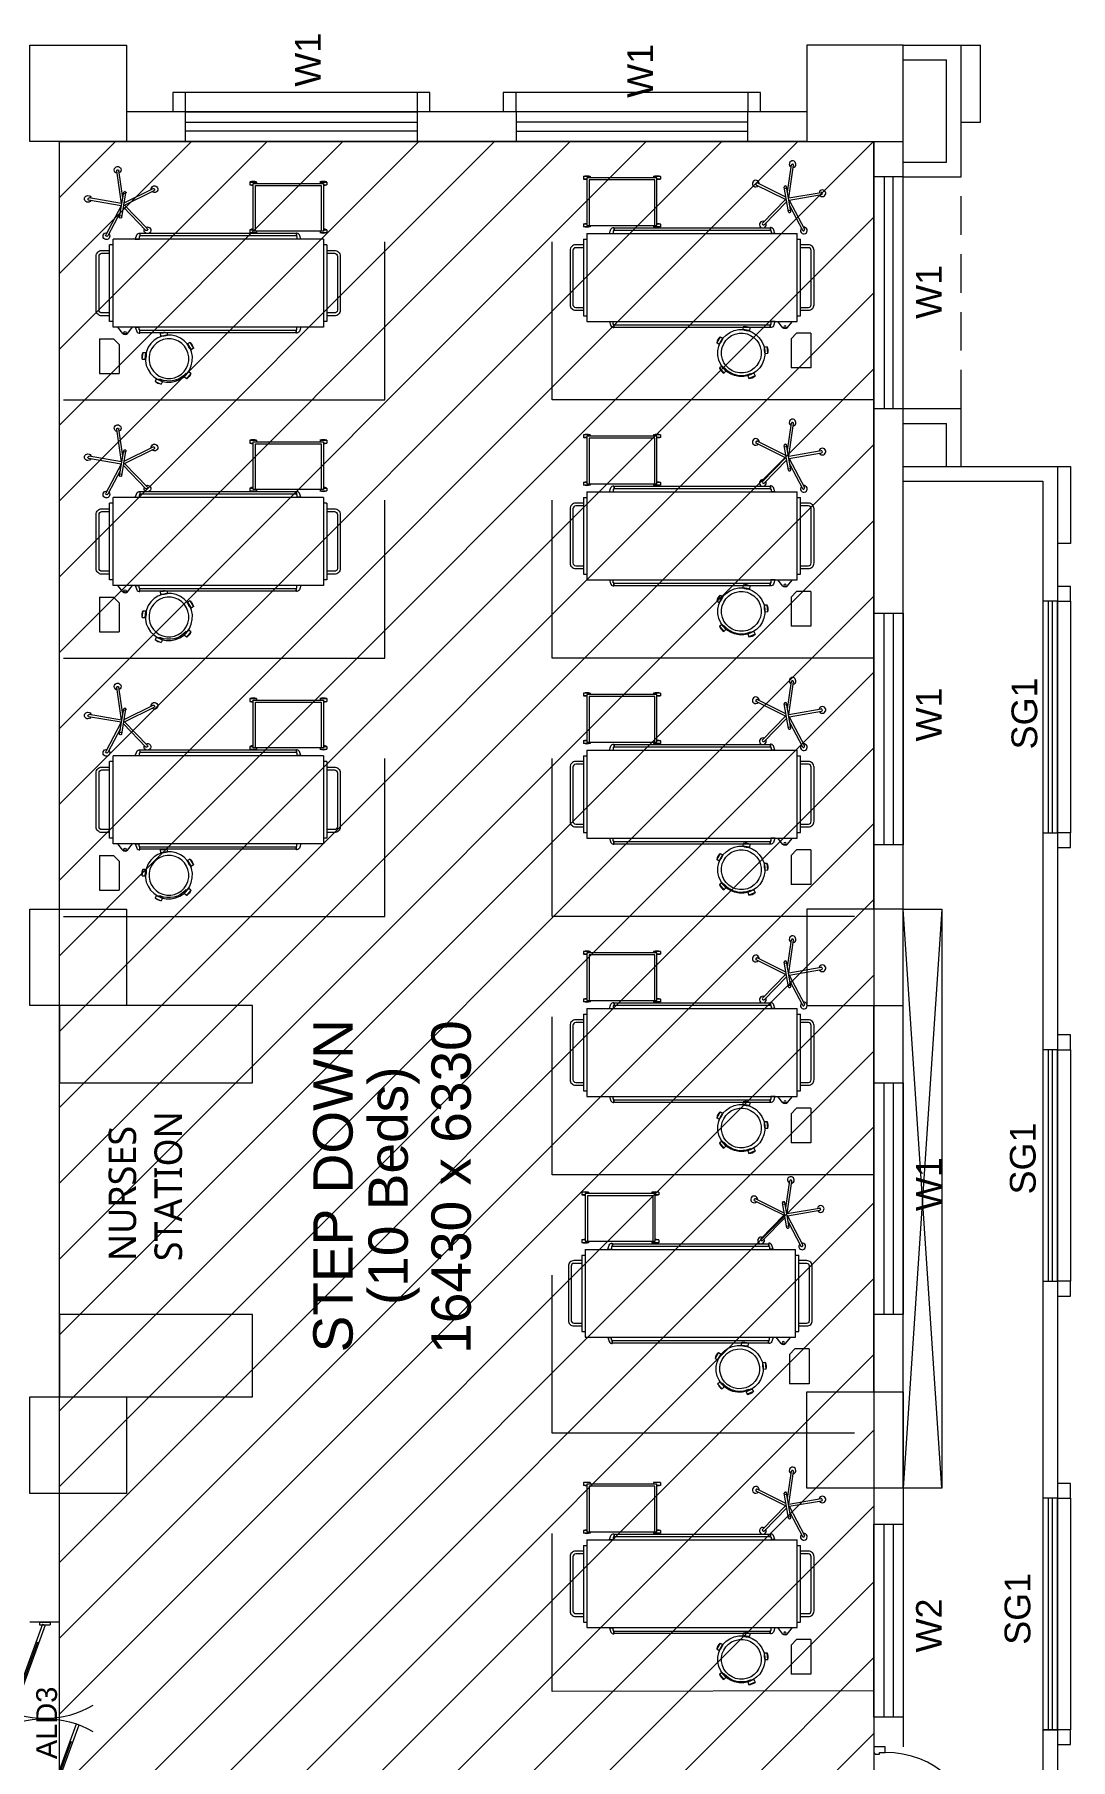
# Model space of a CAD drawing. Extents: x 3552052 to 4102982, y -707811 to -630695.
# Drawn here: x 3839246 to 3847301, y -651262 to -637857 of the extents above; entities that cross this region are included whole.
import ezdxf
from ezdxf.enums import TextEntityAlignment as Align

# ---------------------------------------------------------------- set-up
doc = ezdxf.new("R2010")
doc.units = 0
doc.header["$LTSCALE"] = 6
doc.header["$MEASUREMENT"] = 0
doc.linetypes.add('HIDDEN', pattern=[0.375, 0.25, -0.125])
doc.layers.get('0').update_dxf_attribs({"linetype": 'CONTINUOUS', "lineweight": 0})
for name, color, linetype, lineweight in [('Bed', 33, 'CONTINUOUS', 0), ('COL', 5, 'CONTINUOUS', 0), ('D.F', 251, 'CONTINUOUS', 0), ('DOOR', 44, 'CONTINUOUS', 0), ('WALL', 8, 'CONTINUOUS', 0)]:
    doc.layers.add(name, color=color, linetype=linetype, lineweight=lineweight)
doc.styles.add('ARIAL', font='arial.ttf')
doc.linetypes.add('ZIGZAG', pattern='A,0.0001,-0.2,[131,ltypeshp.shx,S=0.2,R=0,X=-0.2,Y=0],-0.4,[131,ltypeshp.shx,S=0.2,R=180,X=0.2,Y=0],-0.2', length=0.8001)

# ---------------------------------------------------------------- blocks, each defined once
blk = doc.blocks.new('Z$W@#5624')
at = {"layer": 'DOOR'}
for p, q in [((1770, 446), (949, 745)), ((1779, 470), (957, 769)), ((1122, 709), (1113, 685)), ((1610, 518), (1117, 697)), ((0, 499), (25, 499)), ((0, 400), (0, 499)), ((25, 400), (25, 499)), ((1614, 529), (1606, 506)), ((1798, 499), (1773, 499)), ((1773, 400), (1773, 499)), ((1798, 400), (1798, 499)), ((0, 400), (25, 400)), ((19, 429), (28, 453)), ((19, 429), (840, 130)), ((28, 453), (849, 154)), ((183, 369), (192, 393)), ((188, 381), (680, 202)), ((1779, 470), (1770, 446)), ((1798, 400), (1773, 400)), ((685, 214), (676, 190))]:
    blk.add_line(p, q, dxfattribs=at)
at = {"layer": 'DOOR', "color": 145, "extrusion": (0, 0, -1)}
for centre, start_param, end_param in [((0, 449), -0.523599, 0.523599), ((1798, 449), 2.617994, 3.665191)]:
    blk.add_ellipse(centre, major_axis=(899, 0), ratio=1, start_param=start_param, end_param=end_param, dxfattribs=at)
blk = doc.blocks.new('A$C6969112B')
at = {"layer": 'Bed', "color": 8}
for p, q in [((1421, 1704), (1464, 1956)), ((1438, 1701), (1481, 1953)), ((387, 1872), (116, 1872)), ((116, 1872), (116, 1719)), ((343, 1719), (387, 1762)), ((387, 1872), (387, 1762)), ((478, 1766), (1160, 1766)), ((478, 131), (478, 1766)), ((521, 1793), (1116, 1793)), ((521, 1766), (521, 1793)), ((1116, 1766), (1116, 1793)), ((1160, 131), (1160, 1766)), ((1374, 1709), (1186, 1807)), ((1421, 1704), (1194, 1823)), ((343, 1719), (116, 1719)), ((428, 1689), (478, 1729)), ((428, 1654), (478, 1615)), ((1409, 1685), (1229, 1510)), ((1425, 1676), (1242, 1497)), ((1324, 1707), (1324, 1710)), ((1329, 1699), (1522, 1666)), ((1332, 1716), (1525, 1683)), ((1340, 1697), (1343, 1714)), ((1425, 1676), (1538, 1447)), ((1438, 1701), (1691, 1738)), ((1443, 1679), (1554, 1454)), ((1483, 1690), (1694, 1721)), ((1512, 1667), (1515, 1685)), ((1530, 1671), (1531, 1675)), ((229, 1539), (227, 1517)), ((227, 1517), (279, 1511)), ((229, 1539), (281, 1533)), ((281, 1533), (279, 1511)), ((432, 1559), (432, 1557)), ((434, 343), (434, 1557)), ((451, 343), (451, 1557)), ((453, 1559), (453, 1557)), ((476, 1595), (476, 1561)), ((1162, 1595), (1162, 1561)), ((1185, 1559), (1185, 1557)), ((1186, 343), (1186, 1557)), ((1204, 343), (1204, 1557)), ((1205, 1559), (1205, 1557)), ((55, 1439), (34, 1391)), ((54, 1382), (34, 1391)), ((75, 1430), (54, 1382)), ((75, 1430), (55, 1439)), ((72, 1402), (64, 1406)), ((429, 1399), (408, 1396)), ((408, 1396), (414, 1344)), ((436, 1347), (414, 1344)), ((429, 1399), (436, 1347)), ((76, 1196), (91, 1212)), ((130, 1178), (91, 1212)), ((116, 1161), (76, 1196)), ((120, 1198), (114, 1191)), ((116, 1161), (130, 1178)), ((347, 1187), (301, 1160)), ((313, 1141), (301, 1160)), ((358, 1168), (313, 1141)), ((358, 1168), (347, 1187)), ((1234, 703), (1212, 703)), ((1212, 703), (1212, 650)), ((1223, 131), (1223, 676)), ((1223, 676), (1594, 676)), ((1234, 703), (1234, 676)), ((1605, 703), (1583, 703)), ((1583, 703), (1583, 676)), ((1594, 676), (1594, 131)), ((1605, 703), (1605, 650)), ((1223, 650), (1212, 650)), ((1223, 659), (1577, 659)), ((1577, 659), (1577, 148)), ((1605, 650), (1594, 650)), ((432, 340), (432, 343)), ((453, 340), (453, 343)), ((476, 304), (476, 339)), ((1162, 304), (1162, 339)), ((1185, 340), (1185, 343)), ((1205, 340), (1205, 343)), ((1223, 157), (1212, 157)), ((1212, 157), (1212, 105)), ((1577, 148), (1223, 148)), ((1605, 157), (1594, 157)), ((1605, 157), (1605, 105)), ((1160, 131), (478, 131)), ((521, 105), (521, 131)), ((1116, 105), (521, 105)), ((1116, 105), (1116, 131)), ((1234, 105), (1212, 105)), ((1594, 131), (1223, 131)), ((1234, 131), (1234, 105)), ((1583, 131), (1583, 105)), ((1605, 105), (1583, 105))]:
    blk.add_line(p, q, dxfattribs=at)
for points in [[(565, 1793), (565, 1854, -0.414214), (608, 1897), (1029, 1897, -0.414214), (1073, 1854), (1073, 1793)], [(587, 1793), (587, 1854, -0.414214), (608, 1875), (1029, 1875, -0.414214), (1051, 1854), (1051, 1793)], [(476, 1593), (451, 1585, 0.318781), (430, 1563), (430, 1559), (455, 1559), (455, 1563), (476, 1563)], [(1162, 1593), (1186, 1585, -0.318781), (1208, 1563), (1208, 1559), (1182, 1559), (1182, 1563), (1162, 1563)], [(476, 307), (451, 314, -0.318781), (430, 336), (430, 340), (455, 340), (455, 336), (476, 336)], [(1162, 307), (1186, 314, 0.318781), (1208, 336), (1208, 340), (1182, 340), (1182, 336), (1162, 336)], [(1073, 105), (1073, 44, -0.414214), (1029, 0), (608, 0, -0.414214), (565, 44), (565, 105)], [(1051, 105), (1051, 44, -0.414214), (1029, 22), (608, 22, -0.414214), (587, 44), (587, 105)]]:
    blk.add_lwpolyline(points, format="xyb", dxfattribs=at)
for points in [[(432, 1557), (453, 1557)], [(476, 1595), (478, 1595)], [(476, 1561), (478, 1561)], [(1162, 1595), (1160, 1595)], [(1162, 1561), (1160, 1561)], [(1205, 1557), (1185, 1557)], [(432, 343), (453, 343)], [(476, 339), (478, 339)], [(476, 304), (478, 304)], [(1162, 339), (1160, 339)], [(1162, 304), (1160, 304)], [(1205, 343), (1185, 343)]]:
    blk.add_lwpolyline(points, dxfattribs=at)
blk.add_circle((435, 1672), 9.27, dxfattribs=at)
for centre, radius, start, end in [((441, 1672), 21.4, 125.427, 234.573), ((1289, 676), 80.7, 161.0754, 198.9246), ((1158, 676), 80.7, 0, 18.9246), ((1660, 676), 80.7, 161.0754, 180), ((1529, 676), 80.7, 341.0754, 18.9246), ((1289, 131), 80.7, 161.0754, 198.9246), ((1529, 131), 80.7, 341.0754, 18.9246), ((1158, 131), 80.7, 341.0754, 0), ((1660, 131), 80.7, 180, 198.9246)]:
    blk.add_arc(centre, radius, start, end, dxfattribs=at)
at = {"layer": 'Bed', "color": 8, "extrusion": (0, 0, -1)}
for centre, major_axis, start_param, end_param in [((1474, 1962), (18.5, 18.5), 2.86537, 8.468881), ((1471, 1955), (4.94, 4.94), 4.096329, 5.660611), ((1427, 1691), (194, 194), -0.622575, -0.609545), ((1474, 1954), (4.94, 4.94), -0.609545, 0.954736), ((1184, 1818), (18.5, 18.5), 1.608733, 7.212244), ((1189, 1814), (4.94, 4.94), 2.839692, 4.403974), ((1427, 1691), (194, 194), 4.403974, 4.417003), ((1191, 1817), (4.94, 4.94), 4.417003, 5.981285), ((1699, 1730), (18.5, 18.5), 4.122007, 9.725518), ((1331, 1705), (4.94, 4.94), 2.525533, 4.096329), ((1331, 1709), (4.94, 4.94), 4.096329, 5.667125), ((1523, 1672), (4.94, 4.94), 0.954736, 2.525533), ((1524, 1676), (4.94, 4.94), -0.61606, 0.954736), ((1692, 1731), (4.94, 4.94), -0.930219, 0.634062), ((1693, 1728), (4.94, 4.94), 0.647092, 2.211374), ((1427, 1691), (-194, 194), 2.204859, 2.217888), ((232, 1332), (-182, 20), -0.000636, 6.282549), ((232, 1332), (-154, 17), -0.00023, 6.282955), ((261, 1590), (-57.1, 57.1), 3.707499, 4.368094), ((247, 1460), (-57.1, 57.1), 0.565907, 1.226501), ((1230, 1499), (18.5, 18.5), 0.352096, 5.955607), ((1234, 1505), (4.94, 4.94), 3.160366, 4.724648), ((1427, 1691), (-194, 194), 4.718133, 4.731162), ((1237, 1502), (4.94, 4.94), 1.583055, 3.147337), ((114, 1384), (-57.1, 57.1), 5.588367, 6.248962), ((232, 1332), (-123, 123), 4.624291, 5.911682), ((-5, 1437), (-57.1, 57.1), 2.446775, 3.107369), ((487, 1380), (-57.1, 57.1), 5.038602, 5.699197), ((357, 1363), (-57.1, 57.1), 1.897009, 2.557604), ((1549, 1444), (18.5, 18.5), -0.904541, 4.69897), ((1544, 1450), (4.94, 4.94), 1.903729, 3.468011), ((1427, 1691), (194, 194), 1.8907, 1.903729), ((1547, 1451), (4.94, 4.94), 0.326418, 1.8907), ((61, 1137), (-57.1, 57.1), 1.166941, 1.827536), ((146, 1236), (-57.1, 57.1), 4.308534, 4.969129), ((363, 1107), (-57.1, 57.1), 6.205277, 6.865872), ((296, 1220), (-57.1, 57.1), 3.063684, 3.724279)]:
    blk.add_ellipse(centre, major_axis=major_axis, ratio=1, start_param=start_param, end_param=end_param, dxfattribs=at)
blk = doc.blocks.new('1000')
at = {"layer": 'DOOR'}
for p, q in [((0, -111, 0), (0, 0)), ((0, 0), (55, 0, 0)), ((945, 0, 0), (945, -2, 0)), ((1000, 0), (945, 0, 0)), ((1000, -111, 0), (1000, 0)), ((55, -111, 0), (0, -111, 0)), ((55, 0, 0), (55, -3, 0)), ((70, -55, 0), (55, -55, 0)), ((55, -55, 0), (55, -111, 0)), ((55, -111, 0), (55, -1001, 0)), ((111, -111, 0), (55, -111, 0)), ((70, -15, 0), (68, -15, 0)), ((70, -15, 0), (70, -55, 0)), ((111, -1001, 0), (111, -111, 0)), ((930, -15, 0), (930, -55, 0)), ((930, -15, 0), (932, -15, 0)), ((930, -55, 0), (945, -55, 0)), ((945, -55, 0), (945, -111, 0)), ((945, -111, 0), (1000, -111, 0)), ((55, -1001, 0), (111, -1001, 0))]:
    blk.add_line(p, q, dxfattribs=at)
for centre, start_param, end_param in [((55, -15, 0), 3.926897, 5.497693), ((945, -15, 0), -0.785492, 0.785304)]:
    blk.add_ellipse(centre, major_axis=(-8.84, 8.84, 0), ratio=1, start_param=start_param, end_param=end_param, dxfattribs=at)
at = {"layer": 'DOOR', "color": 145}
blk.add_ellipse((71, -128, 0), major_axis=(597, 637, 0), ratio=0.999944, start_param=3.940126, end_param=5.484659, dxfattribs=at)
blk = doc.blocks.new('AAA')
at = {"layer": 'D.F', "linetype": 'ByBlock'}
h = blk.add_hatch(dxfattribs=at)
h.set_pattern_fill('ANSI31', color=8, scale=3333, style=0)
h.set_pattern_definition([(45, (895212.25, 36082.3), (-294.59836, 294.59836), [])])
h.paths.add_polyline_path([(3931564.4, -681421.4), (3937894.4, -681421.4), (3937894.4, -697851.4), (3931564.4, -697851.4)])
at = {"layer": 'COL', "color": 8}
for points in [[(3932084.4, -681421.4), (3931334.4, -681421.4), (3931334.4, -680671.4), (3932084.4, -680671.4)], [(3931334.4, -688136.4), (3931334.4, -687386.4), (3932084.4, -687386.4), (3932084.4, -688136.4)]]:
    blk.add_lwpolyline(points, close=True, dxfattribs=at)
at = {"layer": 'D.F', "color": 8, "linetype": 'ByBlock'}
for p, q in [((3938124.4, -680671.4), (3938724.4, -680671.4)), ((3938574.4, -681696, -188437.6), (3938574.4, -680671.4, -101230.8)), ((3938724.4, -681271.4, -152397.2), (3938724.4, -680671.4, -101230.8)), ((3938124.4, -680786.4), (3938459.4, -680786.4)), ((3938459.4, -681581, -188437.6), (3938459.4, -680786.4, -101230.8)), ((3934344.4, -681041.4), (3932544.4, -681041.4)), ((3936914.4, -681041.4, -101230.8), (3935114.4, -681041.4, -101230.8)), ((3938574.4, -681271.4), (3938724.4, -681271.4)), ((3938124.4, -681581, -87206.9), (3938459.4, -681581, -169035.1)), ((3938124.4, -681696, -87206.9), (3938574.4, -681696, -188437.6)), ((3938124.4, -683496.4, 4.1), (3938574.4, -683496.4, -101226.7)), ((3938574.4, -683946.4, -101228.5), (3938574.4, -683496.4, -101226.7)), ((3938124.4, -683611.4, 4.1), (3938459.4, -683611.4, -81824.1)), ((3938459.4, -683946.4, -101228.4), (3938459.4, -683611.4, -101226.7)), ((3938124.4, -683946.4, -101230.8), (3939324.4, -683946.4, -101230.8)), ((3939324.4, -683946.4), (3939324.4, -694811.4)), ((3938124.4, -684061.4, -101230.8), (3939209.4, -684061.4, -101230.8)), ((3939209.4, -684061.4), (3939209.4, -694696.4)), ((3939324.4, -684993.5, -101230.8), (3939209.4, -684993.5)), ((3939424.4, -684993.5), (3939424.4, -686793.5)), ((3939324.4, -688478.9, -101230.8), (3939209.4, -688478.9)), ((3939424.4, -688478.9), (3939424.4, -690278.9)), ((3939424.4, -691963.9), (3939424.4, -693763.9)), ((3939324.4, -693763.9, -101230.8), (3939209.4, -693763.9))]:
    blk.add_line(p, q, dxfattribs=at)
at = {"layer": 'D.F', "color": 8, "lineweight": 0}
for p, q in [((3937374.4, -681191.4), (3932084.4, -681191.4)), ((3937374.4, -681421.4), (3932084.4, -681421.4)), ((3937894.4, -687386.5), (3937894.4, -681421.4)), ((3938124.4, -687386.5), (3938124.4, -681421.4)), ((3937894.4, -691136.4), (3937894.4, -688136.4)), ((3938124.4, -691136.4), (3938124.4, -688136.4)), ((3937894.4, -691886.5), (3937894.4, -693896.4)), ((3938124.4, -691886.5), (3938124.4, -693896.4))]:
    blk.add_line(p, q, dxfattribs=at)
at = {"layer": 'D.F', "color": 8, "linetype": 'HIDDEN', "ltscale": 200}
blk.add_line((3938574.4, -683946.4, -101230.8), (3938574.4, -681696, -101230.8), dxfattribs=at)
at = {"layer": 'D.F', "color": 8}
for points in [[(3937374.4, -681421.4), (3938124.4, -681421.4), (3938124.4, -680671.4), (3937374.4, -680671.4)], [(3937374.4, -688136.5), (3938124.4, -688136.5), (3938124.4, -687386.5), (3937374.4, -687386.5)], [(3931334.4, -691176.5), (3932084.4, -691176.5), (3932084.4, -691926.5), (3931334.4, -691926.5)], [(3937374.4, -691136.5), (3938124.4, -691136.5), (3938124.4, -691886.5), (3937374.4, -691886.5)]]:
    blk.add_lwpolyline(points, close=True, dxfattribs=at)
at = {"layer": 'D.F', "color": 8, "linetype": 'ByBlock'}
for points in [[(3932544.4, -681191.4), (3932544.4, -681041.4), (3932444.4, -681041.4), (3932444.4, -681191.4)], [(3934444.4, -681191.4), (3934444.4, -681041.4), (3934344.4, -681041.4), (3934344.4, -681191.4)], [(3939324.4, -684993.5), (3939424.4, -684993.5), (3939424.4, -684878.5), (3939324.4, -684878.5)], [(3939324.4, -686908.5), (3939424.4, -686908.5), (3939424.4, -686793.5), (3939324.4, -686793.5)], [(3939324.4, -688478.9), (3939424.4, -688478.9), (3939424.4, -688363.9), (3939324.4, -688363.9)], [(3939324.4, -690393.9), (3939424.4, -690393.9), (3939424.4, -690278.9), (3939324.4, -690278.9)], [(3939324.4, -691963.9), (3939424.4, -691963.9), (3939424.4, -691848.9), (3939324.4, -691848.9)], [(3939324.4, -693878.9), (3939424.4, -693878.9), (3939424.4, -693763.9), (3939324.4, -693763.9)]]:
    blk.add_lwpolyline(points, dxfattribs=at)
for points, elevation in [([(3935114.4, -681191.4), (3935114.4, -681041.4), (3935014.4, -681041.4), (3935014.4, -681191.4)], -101230.8), ([(3937014.4, -681191.4), (3937014.4, -681041.4), (3936914.4, -681041.4), (3936914.4, -681191.4)], -101230.8), ([(3939324.4, -683946.4), (3939424.4, -683946.4), (3939424.4, -684546), (3939324.4, -684546)], -202461.5), ([(3939324.4, -684993.5), (3939424.4, -684993.5), (3939424.4, -684878.5), (3939324.4, -684878.5)], -101230.8), ([(3938424.4, -687386.5), (3938124.4, -691886.5)], 27934.8), ([(3938424.4, -691886.5), (3938124.4, -687386.5)], 27934.8), ([(3939324.4, -688478.9), (3939424.4, -688478.9), (3939424.4, -688363.9), (3939324.4, -688363.9)], -101230.8), ([(3939324.4, -693878.9), (3939424.4, -693878.9), (3939424.4, -693763.9), (3939324.4, -693763.9)], -101230.8)]:
    blk.add_lwpolyline(points, dxfattribs=dict(at, elevation=elevation))
at = {"layer": 'D.F', "color": 8, "linetype": 'Continuous'}
for points in [[(3934344.4, -681191.4), (3934344.4, -681421.4), (3932544.4, -681421.4), (3932544.4, -681191.4)], [(3935114.4, -681191.4), (3935114.4, -681421.4), (3936914.4, -681421.4), (3936914.4, -681191.4)], [(3934344.4, -681271.4), (3934344.4, -681341.4), (3932544.4, -681341.4), (3932544.4, -681271.4)], [(3935114.4, -681271.4), (3935114.4, -681341.4), (3936914.4, -681341.4), (3936914.4, -681271.4)], [(3939284.4, -684993.5), (3939249.4, -684993.5), (3939249.4, -686793.5), (3939284.4, -686793.5)], [(3938124.4, -686886.5), (3937894.4, -686886.5), (3937894.4, -685086.5), (3938124.4, -685086.5)], [(3938044.4, -686886.5), (3937974.4, -686886.5), (3937974.4, -685086.5), (3938044.4, -685086.5)], [(3939284.4, -688478.9), (3939249.4, -688478.9), (3939249.4, -690278.9), (3939284.4, -690278.9)], [(3938124.4, -690536.4), (3937894.4, -690536.4), (3937894.4, -688736.4), (3938124.4, -688736.4)], [(3938044.4, -690536.4), (3937974.4, -690536.4), (3937974.4, -688736.4), (3938044.4, -688736.4)], [(3939284.4, -691963.9), (3939249.4, -691963.9), (3939249.4, -693763.9), (3939284.4, -693763.9)], [(3938124.4, -693666.3), (3937894.4, -693666.3), (3937894.4, -692166.3), (3938124.4, -692166.3)], [(3938044.4, -693666.3), (3937974.4, -693666.3), (3937974.4, -692166.3), (3938044.4, -692166.3)]]:
    blk.add_lwpolyline(points, close=True, dxfattribs=at)
at = {"layer": 'D.F', "color": 8, "linetype": 'Continuous', "elevation": 4.1}
for points in [[(3938124.4, -681696.4), (3937894.4, -681696.4), (3937894.4, -683496.4), (3938124.4, -683496.4)], [(3938044.4, -681696.4), (3937974.4, -681696.4), (3937974.4, -683496.4), (3938044.4, -683496.4)]]:
    blk.add_lwpolyline(points, close=True, dxfattribs=at)
at = {"layer": 'D.F', "color": 8, "linetype": 'ZIGZAG', "ltscale": 10, "flags": 128}
for points in [[(3931594.4, -683428.9), (3934093.9, -683428.9), (3934093.9, -682200.1)], [(3937894.4, -683428.9), (3935394.9, -683428.9), (3935394.9, -682200.1)], [(3931594.4, -685436.4), (3934093.9, -685436.4), (3934093.9, -684207.6)], [(3937894.4, -685436.4), (3935394.9, -685436.4), (3935394.9, -684207.6)], [(3931594.4, -687443.9), (3934093.9, -687443.9), (3934093.9, -686215.1)], [(3937744.4, -687443.9), (3935394.9, -687443.9), (3935394.9, -686215.1)], [(3937894.4, -689451.4), (3935394.9, -689451.4), (3935394.9, -688222.6)], [(3937744.4, -691458.9), (3935394.9, -691458.9), (3935394.9, -690230.1)], [(3937894.4, -693462.4), (3935394.9, -693466.4), (3935394.9, -692237.6)]]:
    blk.add_lwpolyline(points, dxfattribs=at)
at = {"layer": 'D.F', "color": 8, "linetype": 'ByBlock'}
for points in [[(3939209.4, -684993.5), (3939209.4, -686793.5), (3939324.4, -686793.5), (3939324.4, -684993.5)], [(3939209.4, -688478.9), (3939209.4, -690278.9), (3939324.4, -690278.9), (3939324.4, -688478.9)], [(3939209.4, -691963.9), (3939209.4, -693763.9), (3939324.4, -693763.9), (3939324.4, -691963.9)]]:
    blk.add_lwpolyline(points, close=True, dxfattribs=at)
at = {"layer": 'D.F', "color": 8, "linetype": 'ByBlock', "elevation": 27934.8}
blk.add_lwpolyline([(3938124.4, -691886.5), (3938124.4, -687386.5), (3938424.4, -687386.5), (3938424.4, -691886.5)], close=True, dxfattribs=at)
at = {"layer": 'D.F', "color": 8, "lineweight": 0, "ltscale": 15}
for points in [[(3933064.4, -688736.4), (3933064.4, -688136.4), (3931564.4, -688136.4), (3931564.4, -688736.4)], [(3933064.4, -691176.5), (3933064.4, -690536.5), (3931564.4, -690536.5), (3931564.4, -691176.5)]]:
    blk.add_lwpolyline(points, close=True, dxfattribs=at)
at = {"layer": 'WALL', "color": 8, "linetype": 'ByBlock'}
for p, q in [((3931564.4, -687386.4), (3931564.4, -681421.4)), ((3931564.4, -691176.5), (3931564.4, -688136.4)), ((3931564.4, -692926.7), (3931564.4, -691926.5)), ((3931564.4, -692926.7), (3931334.4, -692926.7))]:
    blk.add_line(p, q, dxfattribs=at)
blk.add_lwpolyline([(3931564.4, -681421.4), (3937894.4, -681421.4), (3937894.4, -697851.4), (3931564.4, -697851.4)], close=True, dxfattribs=at)
at = {"layer": 'D.F', "color": 8, "rotation": 90}
for p in [(3933746.5, -683340.7), (3933746.5, -685348.2), (3933746.5, -687355.7)]:
    blk.add_blockref('A$C6969112B', p, dxfattribs=at)
at = {"layer": 'D.F', "color": 8, "xscale": -1, "rotation": 270}
for p in [(3935533.2, -683297), (3935533.2, -685304.5), (3935533.2, -687312), (3935533.2, -689319.5), (3935520.1, -691190.9), (3935533.2, -693448.3)]:
    blk.add_blockref('A$C6969112B', p, dxfattribs=at)
at = {"layer": 'D.F', "color": 8, "linetype": 'Continuous'}
for name, p, xscale, yscale, zscale, rotation in [('Z$W@#5624', (3931074.4, -692926.7), 0.8343726266175508, 0.8343726266175508, 0.8343726266175508, 270), ('1000', (3937894.4, -694696.4, -101230.8), 0.7999999984167692, 0.7999999984167692, 0.7999999984167692, 90.0000132735122)]:
    blk.add_blockref(name, p, dxfattribs=dict(at, xscale=xscale, yscale=yscale, zscale=zscale, rotation=rotation))
at = {"layer": 'D.F', "color": 8, "style": 'ARIAL', "width": 1}
for s, height, p in [('W1', 200, (3933595.6, -680994.8)), ('W1', 200, (3936178.7, -681081.4)), ('W1', 200, (3938423.9, -682798.8, 4.1)), ('W1', 200, (3938423.9, -686083.3)), ('SG1', 200, (3939165.6, -686145.2)), ('SG1', 200, (3939153.2, -689603.6)), ('W1', 200, (3938423.9, -689733.1)), ('SG1', 200, (3939112.1, -693103.3)), ('W2', 200, (3938423.9, -693163.1)), ('ALD3', 161.2, (3931544.4, -693992.1))]:
    blk.add_text(s, height=height, rotation=90, dxfattribs=at).set_placement(p)
at = {"layer": 'D.F', "color": 8, "linetype": 'Continuous', "style": 'ARIAL'}
for s, p in [('STEP DOWN', (3933843.2, -689536.5)), ('16430 x 6330', (3934761.6, -689546.3)), ('(10 Beds)', (3934272.1, -689536.5))]:
    blk.add_text(s, height=306.13, rotation=90, dxfattribs=at).set_placement(p, align=Align.CENTER)
at = {"layer": 'D.F', "color": 8, "linetype": 'Continuous', "insert": (3932519.9, -690122.8), "char_height": 214.291, "width": 161.6, "attachment_point": 7, "rotation": 90, "style": 'ARIAL'}
blk.add_mtext('{\\fSegoe Script|b0|i0|c0|p34;NURSES STATION}', dxfattribs=at)

msp = doc.modelspace()

# ---------------------------------------------------------------- block references
at = {"color": 0, "linetype": 'ByBlock'}
msp.add_blockref('AAA', (-92123.9, 42732.5), dxfattribs=at)

doc.saveas('drawing.dxf')
